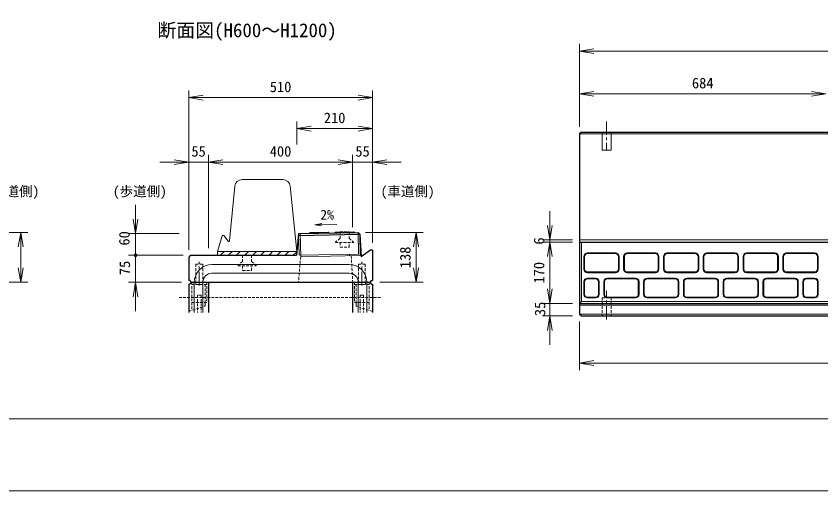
# Model space of a CAD drawing. Units: millimetres at full size, sheet at 1:20. Extents: x 0 to 8400, y 0 to 5940.
# Drawn here: x 3504 to 5737, y 0 to 1318 of the extents above; entities that cross this region are included whole.
import ezdxf
from ezdxf.enums import TextEntityAlignment as Align

# ---------------------------------------------------------------- set-up
doc = ezdxf.new("R2010")
doc.units = ezdxf.units.MM
doc.header["$LTSCALE"] = 20
doc.linetypes.add('USER1', pattern=[3, 1.875, -0.375, 0.375, -0.375])
doc.linetypes.add('USER2', pattern=[0.5625, 0.375, -0.1875])
for name, color, linetype, lineweight in [('0_2', 7, 'Continuous', 13), ('1', 7, 'Continuous', 9), ('ACC(細線）', 4, 'USER2', 13), ('CEN(細線）', 5, 'USER1', 13), ('CON2(細線）', 6, 'Continuous', 13), ('CON（太線）', 1, 'Continuous', 25), ('寸法線', 7, 'Continuous', 9), ('構造物-寸法', 7, 'Continuous', 9)]:
    doc.layers.add(name, color=color, linetype=linetype, lineweight=lineweight)
doc.styles.add('ＭＳ ゴシック', font='')
doc.styles.get('ＭＳ ゴシック').set_extended_font_data('MS Gothic')

# ---------------------------------------------------------------- blocks, each defined once
blk = doc.blocks.new('open_arrow')
at = {"color": 0, "linetype": 'Continuous', "lineweight": -2}
blk.add_lwpolyline([(7.5, 1.25), (0, 0), (7.5, -1.25)], dxfattribs=at)
blk = doc.blocks.new('filled_dot')
at = {"color": 0, "linetype": 'Continuous', "lineweight": -2, "const_width": 1.25}
blk.add_lwpolyline([(-0.625, 0, 1), (0.625, 0, 1)], format="xyb", close=True, dxfattribs=at)

msp = doc.modelspace()

# ---------------------------------------------------------------- linework, layer by layer
at = {"layer": '0_2'}
for p, q in [((4130.7, 864.05), (4244.5, 864.05)), ((4095.6, 694.02), (4110.8, 846.04)), ((4264.41, 846.04), (4282.6, 664.05)), ((4075.13, 707.71), (4062.6, 664.05)), ((4092.03, 692.99), (4079.85, 708.63)), ((4062.6, 664.05), (4062.6, 654.05)), ((4062.6, 664.05), (4282.6, 664.05))]:
    msp.add_line(p, q, dxfattribs=at)
for centre, radius, start, end in [((4130.7, 844.05), 20, 90, 174.28941), ((4244.34, 844.05), 20, 5.71059, 90), ((4077.72, 706.97), 2.7, 37.91649, 164), ((4093.61, 694.22), 2, 217.91649, 354.28941)]:
    msp.add_arc(centre, radius, start, end, dxfattribs=at)
at = {"layer": '1'}
for p, q in [((5067.43, 1010.55), (5067.43, 1240.53)), ((5067.43, 1220.53), (7067.43, 1220.53)), ((5067.43, 1010.55), (5067.43, 1121.88)), ((5067.43, 1101.88), (5750.93, 1101.88)), ((5047.43, 690.55), (4964.84, 690.55)), ((4984.84, 690.55), (4984.84, 520.55)), ((4984.84, 600.55), (4984.84, 405.55)), ((5047.43, 520.55), (4964.84, 520.55)), ((5047.43, 520.55), (4964.84, 520.55)), ((5047.43, 485.55), (4964.84, 485.55)), ((5067.43, 470.55), (5067.43, 334.9)), ((5067.43, 354.9), (7067.43, 354.9))]:
    msp.add_line(p, q, dxfattribs=at)
at = {"layer": 'ACC(細線）', "linetype": 'Continuous'}
for p, q in [((5129.93, 945.55), (5129.93, 995.55)), ((5154.93, 945.55), (5154.93, 995.55)), ((5129.93, 945.55), (5154.93, 945.55))]:
    msp.add_line(p, q, dxfattribs=at)
at = {"layer": 'ACC(細線）'}
for p, q in [((4293.36, 649.74), (4287.26, 579.05)), ((4433.84, 652.41), (4437.82, 579.04)), ((3991.6, 579.04), (3991.6, 523.04)), ((4032.6, 579.04), (3991.6, 579.04)), ((4032.6, 573.04), (3991.6, 573.04)), ((4002.1, 579.04), (4002.1, 573.04)), ((4022.1, 579.04), (4022.1, 573.04)), ((4028.1, 573.04), (4028.1, 523.04)), ((4032.6, 579.04), (4032.6, 523.04)), ((4442.6, 579.04), (4442.6, 523.04)), ((4442.6, 579.04), (4483.6, 579.04)), ((4442.6, 573.04), (4483.6, 573.04)), ((4447.1, 573.04), (4447.1, 523.04)), ((4453.1, 579.04), (4453.1, 573.04)), ((4473.1, 579.04), (4473.1, 573.04)), ((4483.6, 579.04), (4483.6, 523.04)), ((4017.1, 543.04), (4007.1, 543.04)), ((4007.1, 543.04), (4007.1, 495.32)), ((4017.1, 543.04), (4017.1, 495.32)), ((4458.1, 543.04), (4468.1, 543.04)), ((4458.1, 543.04), (4458.1, 495.32)), ((4468.1, 543.04), (4468.1, 495.32)), ((3991.6, 523.04), (3991.6, 501.01)), ((4032.6, 523.04), (3991.6, 523.04)), ((4028.1, 515.21), (4028.1, 523.04)), ((4442.6, 523.04), (4483.6, 523.04)), ((4447.1, 515.21), (4447.1, 523.04)), ((4483.6, 523.04), (4483.6, 501.01)), ((5129.93, 535.55), (5129.93, 485.55)), ((5129.93, 535.55), (5154.93, 535.55)), ((5154.93, 535.55), (5154.93, 485.55)), ((3982.6, 498.04), (4026.04, 512.37)), ((4492.6, 498.04), (4449.16, 512.37))]:
    msp.add_line(p, q, dxfattribs=at)
at = {"layer": 'ACC(細線）', "lineweight": 9}
for p, q in [((4002.6, 629.04), (4021.6, 629.04)), ((4002.6, 629.04), (4002.6, 579.04)), ((4021.6, 629.04), (4021.6, 579.04)), ((4453.6, 629.04), (4472.6, 629.04)), ((4453.6, 629.04), (4453.6, 579.04)), ((4472.6, 629.04), (4472.6, 579.04))]:
    msp.add_line(p, q, dxfattribs=at)
at = {"layer": 'ACC(細線）'}
for centre, start, end in [((4025.1, 515.21), 288.24585, 0), ((4450.1, 515.21), 180, 251.75415)]:
    msp.add_arc(centre, 3, start, end, dxfattribs=at)
at = {"layer": 'CEN(細線）'}
for p, q in [((5142.43, 1025.55), (5142.43, 945.55)), ((5142.43, 475.55), (5142.43, 555.55))]:
    msp.add_line(p, q, dxfattribs=at)
at = {"layer": 'CON2(細線）'}
for p, q in [((5067.43, 990.55), (7067.43, 990.55)), ((5072.43, 690.54), (5072.43, 525.55)), ((4047.1, 628.04), (4428.1, 628.04)), ((4047.1, 604.04), (4428.1, 604.04)), ((3998.1, 579.04), (3998.1, 495.32)), ((4022.1, 579.04), (4022.1, 495.32)), ((4453.1, 579.04), (4453.1, 495.32)), ((4477.1, 579.04), (4477.1, 495.32)), ((5072.43, 525.55), (5067.43, 520.55)), ((5072.43, 525.55), (7062.43, 525.55)), ((5067.43, 490.55), (7067.43, 490.55))]:
    msp.add_line(p, q, dxfattribs=at)
at = {"layer": 'CON2(細線）', "color": 2}
msp.add_line((5067.43, 696.54), (7067.43, 696.54), dxfattribs=at)
at = {"layer": 'CON2(細線）'}
for centre, radius, start, end in [((4047.1, 579.04), 49, 90, 180), ((4428.1, 579.04), 49, 0, 90), ((4047.1, 579.04), 25, 90, 180), ((4428.1, 579.04), 25, 0, 90)]:
    msp.add_arc(centre, radius, start, end, dxfattribs=at)
at = {"layer": 'CON（太線）'}
for p, q in [((5072.43, 995.55), (5067.43, 990.55)), ((5067.43, 990.55), (5067.43, 490.55)), ((5072.43, 995.55), (7062.43, 995.55)), ((4287.61, 714.14), (4452.89, 717.29)), ((4319.6, 716.75), (4370.6, 717.72)), ((4389.6, 718.08), (4440.6, 719.06)), ((4452.89, 717.29), (4457.9, 712.29)), ((4287.61, 714.14), (4281.61, 654.05)), ((4457.9, 712.29), (4461.54, 649.8)), ((5067.43, 690.54), (7067.43, 690.54)), ((3987.6, 654.04), (3982.6, 649.04)), ((3982.6, 649.04), (3982.6, 584.04)), ((3987.6, 654.04), (4281.61, 654.04)), ((4461.34, 653.32), (4463.06, 650.86)), ((4487.6, 668.05), (4461.54, 649.8)), ((4492.6, 668.05), (4487.6, 668.05)), ((4492.6, 668.05), (4492.6, 584.04)), ((3986.6, 584.04), (3982.6, 584.04)), ((3986.6, 584.04), (3988.6, 579.04)), ((4488.6, 584.04), (4486.6, 579.04)), ((4488.6, 584.04), (4492.6, 584.04)), ((3986.6, 574.04), (3982.6, 574.04)), ((3982.6, 574.04), (3982.6, 495.32)), ((3988.6, 579.04), (3986.6, 574.04)), ((3988.6, 579.04), (4037.6, 579.04)), ((3988.6, 579.04), (4037.6, 579.04)), ((3988.6, 579.04), (4486.6, 579.04)), ((4037.6, 579.04), (4037.6, 495.32)), ((4437.6, 579.04), (4486.6, 579.04)), ((4437.6, 579.04), (4437.6, 495.32)), ((4437.6, 579.04), (4486.6, 579.04)), ((4486.6, 579.04), (4488.6, 574.04)), ((4486.6, 579.04), (4488.6, 574.04)), ((4488.6, 574.04), (4492.6, 574.04)), ((4488.6, 574.04), (4492.6, 574.04)), ((4492.6, 574.04), (4492.6, 495.32)), ((5067.43, 520.55), (7067.43, 520.55)), ((5067.43, 490.55), (5072.43, 485.55)), ((5072.43, 485.55), (7062.43, 485.55))]:
    msp.add_line(p, q, dxfattribs=at)
at = {"layer": 'CON（太線）', "color": 2}
msp.add_line((4287.1, 709.04), (4457.9, 712.29), dxfattribs=at)
at = {"layer": '寸法線'}
for p, q in [((4984.84, 776.54), (4984.84, 610.54)), ((4352.18, 742.11), (4332.25, 738.39)), ((4332.25, 738.39), (4394.16, 739.57)), ((4332.25, 738.39), (4352.31, 735.44)), ((5047.43, 696.54), (4964.84, 696.54)), ((5047.43, 690.54), (4964.84, 690.54))]:
    msp.add_line(p, q, dxfattribs=at)
at = {"layer": '構造物-寸法'}
for p, q in [((3982.6, 669.04), (3982.6, 1111.37)), ((4492.6, 688.05), (4492.6, 1111.37)), ((4492.6, 1091.37), (3982.6, 1091.37)), ((4282.6, 961.02), (4282.6, 1025.37)), ((4492.6, 1005.37), (4282.6, 1005.37)), ((4492.6, 819.55), (4492.6, 1025.37)), ((3982.6, 669.04), (3982.6, 932.42)), ((4037.6, 674.04), (4037.6, 932.42)), ((4037.6, 674.04), (4037.6, 932.42)), ((4437.6, 739), (4437.6, 932.42)), ((4437.6, 731.9), (4437.6, 932.42)), ((4492.6, 688.05), (4492.6, 932.42)), ((4117.6, 912.42), (3902.6, 912.42)), ((4437.6, 912.42), (4037.6, 912.42)), ((4357.6, 912.42), (4572.6, 912.42)), ((3835.19, 654.04), (3835.19, 794.14)), ((3375.68, 717.29), (3536.35, 717.29)), ((3516.35, 717.29), (3516.35, 579.04)), ((4472.89, 717.29), (4633.56, 717.29)), ((4613.56, 717.29), (4613.56, 579.04)), ((3956.16, 714.14), (3815.19, 714.14)), ((3967.6, 654.04), (3815.19, 654.04)), ((3967.6, 654.04), (3815.19, 654.04)), ((3835.19, 654.04), (3835.19, 499.04)), ((4070.78, 654.05), (4080.78, 664.05)), ((4093.23, 654.05), (4103.23, 664.05)), ((4115.68, 654.05), (4125.68, 664.05)), ((4138.13, 654.05), (4148.13, 664.05)), ((4160.58, 654.05), (4170.58, 664.05)), ((4183.03, 654.05), (4193.03, 664.05)), ((4205.48, 654.05), (4209.8, 658.37)), ((4209.8, 658.37), (4215.48, 664.05)), ((4227.93, 654.05), (4237.93, 664.05)), ((4250.38, 654.05), (4260.38, 664.05)), ((4272.83, 654.05), (4282.58, 663.79)), ((5079.18, 650.55), (5079.18, 615.55)), ((5081.18, 650.55), (5081.18, 615.55)), ((5167.18, 660.55), (5089.18, 660.55)), ((5167.18, 658.55), (5089.18, 658.55)), ((5175.18, 615.55), (5175.18, 650.55)), ((5177.18, 615.55), (5177.18, 650.55)), ((5189.68, 650.55), (5189.68, 615.55)), ((5191.68, 650.55), (5191.68, 615.55)), ((5277.68, 660.55), (5199.68, 660.55)), ((5277.68, 658.55), (5199.68, 658.55)), ((5285.68, 615.55), (5285.68, 650.55)), ((5287.68, 615.55), (5287.68, 650.55)), ((5300.18, 650.55), (5300.18, 615.55)), ((5302.18, 650.55), (5302.18, 615.55)), ((5388.18, 660.55), (5310.18, 660.55)), ((5388.18, 658.55), (5310.18, 658.55)), ((5396.18, 615.55), (5396.18, 650.55)), ((5398.18, 615.55), (5398.18, 650.55)), ((5410.68, 650.55), (5410.68, 615.55)), ((5412.68, 650.55), (5412.68, 615.55)), ((5498.68, 660.55), (5420.68, 660.55)), ((5498.68, 658.55), (5420.68, 658.55)), ((5506.68, 615.55), (5506.68, 650.55)), ((5508.68, 615.55), (5508.68, 650.55)), ((5521.18, 650.55), (5521.18, 615.55)), ((5523.18, 650.55), (5523.18, 615.55)), ((5609.18, 660.55), (5531.18, 660.55)), ((5609.18, 658.55), (5531.18, 658.55)), ((5617.18, 615.55), (5617.18, 650.55)), ((5619.18, 615.55), (5619.18, 650.55)), ((5631.68, 650.55), (5631.68, 615.55)), ((5633.68, 650.55), (5633.68, 615.55)), ((5719.68, 660.55), (5641.68, 660.55)), ((5719.68, 658.55), (5641.68, 658.55)), ((5727.68, 615.55), (5727.68, 650.55)), ((5729.68, 615.55), (5729.68, 650.55)), ((5089.18, 607.55), (5167.18, 607.55)), ((5089.18, 605.55), (5167.18, 605.55)), ((5199.68, 607.55), (5277.68, 607.55)), ((5199.68, 605.55), (5277.68, 605.55)), ((5310.18, 607.55), (5388.18, 607.55)), ((5310.18, 605.55), (5388.18, 605.55)), ((5420.68, 607.55), (5498.68, 607.55)), ((5420.68, 605.55), (5498.68, 605.55)), ((5531.18, 607.55), (5609.18, 607.55)), ((5531.18, 605.55), (5609.18, 605.55)), ((5641.68, 607.55), (5719.68, 607.55)), ((5641.68, 605.55), (5719.68, 605.55)), ((5111.93, 590.55), (5089.18, 590.55)), ((5111.93, 588.55), (5089.18, 588.55)), ((5222.43, 590.55), (5144.43, 590.55)), ((5222.43, 588.55), (5144.43, 588.55)), ((5332.93, 590.55), (5254.93, 590.55)), ((5332.93, 588.55), (5254.93, 588.55)), ((5443.43, 590.55), (5365.43, 590.55)), ((5443.43, 588.55), (5365.43, 588.55)), ((5553.93, 590.55), (5475.93, 590.55)), ((5553.93, 588.55), (5475.93, 588.55)), ((5664.43, 590.55), (5586.43, 590.55)), ((5664.43, 588.55), (5586.43, 588.55)), ((5719.68, 590.55), (5696.93, 590.55)), ((5719.68, 588.55), (5696.93, 588.55)), ((3415.39, 579.04), (3536.35, 579.04)), ((3962.6, 579.04), (3815.19, 579.04)), ((4512.6, 579.04), (4633.56, 579.04)), ((5079.18, 580.55), (5079.18, 545.55)), ((5081.18, 580.55), (5081.18, 545.55)), ((5119.93, 545.55), (5119.93, 580.55)), ((5121.93, 545.55), (5121.93, 580.55)), ((5134.43, 580.55), (5134.43, 545.55)), ((5136.43, 580.55), (5136.43, 545.55)), ((5230.43, 545.55), (5230.43, 580.55)), ((5232.43, 545.55), (5232.43, 580.55)), ((5244.93, 580.55), (5244.93, 545.55)), ((5246.93, 580.55), (5246.93, 545.55)), ((5340.93, 545.55), (5340.93, 580.55)), ((5342.93, 545.55), (5342.93, 580.55)), ((5355.43, 580.55), (5355.43, 545.55)), ((5357.43, 580.55), (5357.43, 545.55)), ((5451.43, 545.55), (5451.43, 580.55)), ((5453.43, 545.55), (5453.43, 580.55)), ((5465.93, 580.55), (5465.93, 545.55)), ((5467.93, 580.55), (5467.93, 545.55)), ((5561.93, 545.55), (5561.93, 580.55)), ((5563.93, 545.55), (5563.93, 580.55)), ((5576.43, 580.55), (5576.43, 545.55)), ((5578.43, 580.55), (5578.43, 545.55)), ((5672.43, 545.55), (5672.43, 580.55)), ((5674.43, 545.55), (5674.43, 580.55)), ((5686.93, 580.55), (5686.93, 545.55)), ((5688.93, 580.55), (5688.93, 545.55)), ((5727.68, 545.55), (5727.68, 580.55)), ((5729.68, 545.55), (5729.68, 580.55)), ((5089.18, 537.55), (5111.93, 537.55)), ((5144.43, 537.55), (5222.43, 537.55)), ((5254.93, 537.55), (5332.93, 537.55)), ((5365.43, 537.55), (5443.43, 537.55)), ((5475.93, 537.55), (5553.93, 537.55)), ((5586.43, 537.55), (5664.43, 537.55)), ((5696.93, 537.55), (5719.68, 537.55)), ((5067.43, 515.08), (7067.43, 515.08)), ((5089.18, 535.55), (5111.93, 535.55)), ((5144.43, 535.55), (5222.43, 535.55)), ((5254.93, 535.55), (5332.93, 535.55)), ((5365.43, 535.55), (5443.43, 535.55)), ((5475.93, 535.55), (5553.93, 535.55)), ((5586.43, 535.55), (5664.43, 535.55)), ((5696.93, 535.55), (5719.68, 535.55))]:
    msp.add_line(p, q, dxfattribs=at)
at = {"layer": '構造物-寸法', "color": 1}
for p, q in [((4317.6, 714.71), (4319.6, 716.75)), ((4370.6, 717.72), (4372.6, 715.76)), ((4387.6, 716.05), (4389.6, 718.08)), ((4440.6, 719.06), (4443.55, 717.11))]:
    msp.add_line(p, q, dxfattribs=at)
at = {"layer": '構造物-寸法', "linetype": 'USER2', "lineweight": 13}
for p, q in [((4402.6, 718.57), (4427.6, 718.57)), ((4402.6, 718.57), (4402.6, 701.07)), ((4427.6, 718.57), (4427.6, 701.07)), ((4402.6, 701.07), (4390.1, 690.07)), ((4427.6, 701.07), (4440.1, 690.07)), ((4390.1, 690.07), (4390.1, 689.07)), ((4390.1, 689.07), (4440.1, 689.07)), ((4402.6, 689.07), (4402.6, 676.07)), ((4402.6, 676.07), (4427.6, 676.07)), ((4427.6, 676.07), (4427.6, 689.07)), ((4440.1, 690.07), (4440.1, 689.07)), ((4132.3, 654.04), (4157.3, 654.04)), ((4132.3, 654.04), (4132.3, 636.54)), ((4157.3, 654.04), (4157.3, 636.54)), ((4132.3, 636.54), (4119.8, 625.54)), ((4119.8, 625.54), (4119.8, 624.54)), ((4157.3, 636.54), (4169.8, 625.54)), ((4169.8, 625.54), (4169.8, 624.54)), ((4119.8, 624.54), (4169.8, 624.54)), ((4132.3, 624.54), (4132.3, 611.54)), ((4132.3, 611.54), (4157.3, 611.54)), ((4157.3, 611.54), (4157.3, 624.54)), ((3955.94, 537.01), (4516.21, 537.01))]:
    msp.add_line(p, q, dxfattribs=at)
at = {"layer": '構造物-寸法', "color": 4}
for p, q in [((4453.11, 717.29), (4454.25, 657.3)), ((4287.64, 714.14), (4288.78, 654.15)), ((4292.14, 714.23), (4293.36, 649.74)), ((4457.7, 712.49), (4458.83, 652.89)), ((4288.78, 654.15), (4454.25, 657.3)), ((4293.36, 649.74), (4458.83, 652.89)), ((4428.75, 656.82), (4428.84, 652.32))]:
    msp.add_line(p, q, dxfattribs=at)
at = {"layer": '構造物-寸法', "linetype": 'USER1'}
for p, q in [((4012.1, 570.47), (4012.1, 635.66)), ((4463.1, 570.47), (4463.1, 635.66))]:
    msp.add_line(p, q, dxfattribs=at)
at = {"layer": '構造物-寸法', "color": 2}
msp.add_lwpolyline([(0, 5940), (0, 0), (8400, 0), (8400, 5940)], close=True, dxfattribs=at)
at = {"layer": '構造物-寸法'}
msp.add_lwpolyline([(200, 5740), (200, 200), (8200, 200), (8200, 5740)], close=True, dxfattribs=at)
for centre, radius, start, end in [((5089.18, 650.55), 10, 90, 180), ((5089.18, 650.55), 8, 90, 180), ((5167.18, 650.55), 10, 0, 90), ((5167.18, 650.55), 8, 0, 90), ((5199.68, 650.55), 10, 90, 180), ((5199.68, 650.55), 8, 90, 180), ((5277.68, 650.55), 10, 0, 90), ((5277.68, 650.55), 8, 0, 90), ((5310.18, 650.55), 10, 90, 180), ((5310.18, 650.55), 8, 90, 180), ((5388.18, 650.55), 10, 0, 90), ((5388.18, 650.55), 8, 359.99997, 89.99997), ((5420.68, 650.55), 10, 90, 180), ((5420.68, 650.55), 8, 90, 180), ((5498.68, 650.55), 10, 0, 90), ((5498.68, 650.55), 8, 359.99997, 89.99997), ((5531.18, 650.55), 10, 90, 180), ((5531.18, 650.55), 8, 90, 180), ((5609.18, 650.55), 10, 0, 90), ((5609.18, 650.55), 8, 359.99997, 89.99997), ((5641.68, 650.55), 10, 90, 180), ((5641.68, 650.55), 8, 90, 180), ((5719.68, 650.55), 10, 0, 90), ((5719.68, 650.55), 8, 0, 90), ((5089.18, 615.55), 10, 180, 270), ((5089.18, 615.55), 8, 180.00002, 270.00002), ((5167.18, 615.55), 10, 270, 360), ((5167.18, 615.55), 8, 270, 360), ((5199.68, 615.55), 10, 180.00003, 270.00003), ((5199.68, 615.55), 8, 180, 270), ((5277.68, 615.55), 10, 270, 360), ((5277.68, 615.55), 8, 270, 360), ((5310.18, 615.55), 10, 180, 270), ((5310.18, 615.55), 8, 180, 270), ((5388.18, 615.55), 10, 270, 360), ((5388.18, 615.55), 8, 270, 360), ((5420.68, 615.55), 10, 180, 270), ((5420.68, 615.55), 8, 180, 270), ((5498.68, 615.55), 10, 270, 360), ((5498.68, 615.55), 8, 270, 360), ((5531.18, 615.55), 10, 180, 270), ((5531.18, 615.55), 8, 180, 270), ((5609.18, 615.55), 10, 270, 360), ((5609.18, 615.55), 8, 270, 360), ((5641.68, 615.55), 10, 180.00003, 270.00003), ((5641.68, 615.55), 8, 180, 270), ((5719.68, 615.55), 10, 270, 360), ((5719.68, 615.55), 8, 270, 360), ((5089.18, 580.55), 10, 90, 180), ((5089.18, 580.55), 8, 90, 180), ((5111.93, 580.55), 10, 0.00002, 90.00002), ((5111.93, 580.55), 8, 359.99998, 89.99998), ((5144.43, 580.55), 10, 90, 180), ((5144.43, 580.55), 8, 90, 180), ((5222.43, 580.55), 10, 0, 90), ((5222.43, 580.55), 8, 359.99997, 89.99997), ((5254.93, 580.55), 10, 90, 180), ((5254.93, 580.55), 8, 90, 180), ((5332.93, 580.55), 10, 0, 90), ((5332.93, 580.55), 8, 0, 90), ((5365.43, 580.55), 10, 90, 180), ((5365.43, 580.55), 8, 90, 180), ((5443.43, 580.55), 10, 0, 90), ((5443.43, 580.55), 8, 0, 90), ((5475.93, 580.55), 10, 90, 180), ((5475.93, 580.55), 8, 90, 180), ((5553.93, 580.55), 10, 0, 90), ((5553.93, 580.55), 8, 359.99997, 89.99997), ((5586.43, 580.55), 10, 90, 180), ((5586.43, 580.55), 8, 90, 180), ((5664.43, 580.55), 10, 0.00003, 90.00003), ((5664.43, 580.55), 8, 0, 90), ((5696.93, 580.55), 10, 90, 180), ((5696.93, 580.55), 8, 90, 180), ((5719.68, 580.55), 10, 0, 90), ((5719.68, 580.55), 8, 0, 90), ((5089.18, 545.55), 10, 180, 270), ((5089.18, 545.55), 8, 180.00002, 270.00002), ((5111.93, 545.55), 10, 270, 0), ((5111.93, 545.55), 8, 270, 360), ((5144.43, 545.55), 10, 180, 270), ((5144.43, 545.55), 8, 180, 270), ((5222.43, 545.55), 10, 270, 0), ((5222.43, 545.55), 8, 270, 360), ((5254.93, 545.55), 10, 180, 270), ((5254.93, 545.55), 8, 180, 270), ((5332.93, 545.55), 10, 270, 0), ((5332.93, 545.55), 8, 270, 0), ((5365.43, 545.55), 10, 180, 270), ((5365.43, 545.55), 8, 180, 270), ((5443.43, 545.55), 10, 270, 0), ((5443.43, 545.55), 8, 270, 360), ((5475.93, 545.55), 10, 180, 270), ((5475.93, 545.55), 8, 180, 270), ((5553.93, 545.55), 10, 270, 0), ((5553.93, 545.55), 8, 270, 0), ((5586.43, 545.55), 10, 180, 270), ((5586.43, 545.55), 8, 180, 270), ((5664.43, 545.55), 10, 270, 0), ((5664.43, 545.55), 8, 270, 0), ((5696.93, 545.55), 10, 180, 270), ((5696.93, 545.55), 8, 180, 270), ((5719.68, 545.55), 10, 270, 0), ((5719.68, 545.55), 8, 270, 0)]:
    msp.add_arc(centre, radius, start, end, dxfattribs=at)

# ---------------------------------------------------------------- block references
at = {"layer": '1', "xscale": 5.33, "yscale": 5.33}
for p in [(5067.43, 1220.53), (5067.43, 1101.88), (5067.43, 354.9)]:
    msp.add_blockref('open_arrow', p, dxfattribs=at)
for p, rotation in [((5750.93, 1101.88), 180), ((4984.84, 690.55), 270), ((4984.84, 520.55), 90), ((4984.84, 520.55), 90), ((4984.84, 485.55), 270)]:
    msp.add_blockref('open_arrow', p, dxfattribs=dict(at, rotation=rotation))
at = {"layer": '寸法線', "xscale": 5.33, "yscale": 5.33}
for p, rotation in [((4984.84, 696.54), 90), ((4984.84, 690.54), 270)]:
    msp.add_blockref('open_arrow', p, dxfattribs=dict(at, rotation=rotation))
at = {"layer": '構造物-寸法', "xscale": 5.33, "yscale": 5.33}
for p in [(3982.6, 1091.37), (4282.6, 1005.37), (4037.6, 912.42), (4037.6, 912.42), (4492.6, 912.42)]:
    msp.add_blockref('open_arrow', p, dxfattribs=at)
at = {"layer": '構造物-寸法'}
for name, p, xscale, yscale, rotation in [('open_arrow', (4492.6, 1091.37), 5.33, 5.33, 180), ('open_arrow', (4492.6, 1005.37), 5.33, 5.33, 180), ('open_arrow', (3982.6, 912.42), 5.33, 5.33, 180), ('open_arrow', (4437.6, 912.42), 5.33, 5.33, 180), ('open_arrow', (4437.6, 912.42), 5.33, 5.33, 180), ('open_arrow', (3835.19, 714.14), 5.33, 5.33, 90), ('open_arrow', (3516.35, 717.29), 5.33, 5.33, 270), ('open_arrow', (4613.56, 717.29), 5.33, 5.33, 270), ('filled_dot', (3835.19, 654.04), 4, 4, 90), ('filled_dot', (3835.19, 654.04), 4, 4, 270), ('open_arrow', (3516.35, 579.04), 5.33, 5.33, 90), ('open_arrow', (4613.56, 579.04), 5.33, 5.33, 90), ('open_arrow', (3835.19, 579.04), 5.33, 5.33, 270)]:
    msp.add_blockref(name, p, dxfattribs=dict(at, xscale=xscale, yscale=yscale, rotation=rotation))

# ---------------------------------------------------------------- texts
at = {"layer": '1', "style": 'ＭＳ ゴシック'}
msp.add_text('684', height=29.33, dxfattribs=at).set_placement((5409.18, 1131.88), align=Align.MIDDLE_CENTER)
for s, p in [('170', (4954.84, 605.55)), ('35', (4957.61, 505.09))]:
    msp.add_text(s, height=29.33, rotation=90, dxfattribs=at).set_placement(p, align=Align.MIDDLE_CENTER)
at = {"layer": '寸法線', "style": 'ＭＳ ゴシック'}
msp.add_text('断面図(H600～H1200)', height=38.49, dxfattribs=at).set_placement((3895.59, 1247.68), align=Align.BOTTOM_LEFT)
msp.add_text('2%', height=27.49, dxfattribs=at).set_placement((4366.79, 744.55), align=Align.BOTTOM_CENTER)
msp.add_text('6', height=29.33, rotation=90, dxfattribs=at).set_placement((4954.84, 693.54), align=Align.MIDDLE_CENTER)
at = {"layer": '構造物-寸法', "style": 'ＭＳ ゴシック'}
for s, p in [('510', (4237.6, 1121.37)), ('210', (4387.6, 1035.37)), ('55', (4010.1, 942.42)), ('400', (4237.6, 942.42)), ('55', (4465.1, 942.42))]:
    msp.add_text(s, height=29.33, dxfattribs=at).set_placement(p, align=Align.MIDDLE_CENTER)
for s, p in [('(車道側)', (3418.07, 809.31)), ('(歩道側)', (3772.05, 809.31)), ('(車道側)', (4515.27, 809.31))]:
    msp.add_text(s, height=27.49, dxfattribs=at).set_placement(p, align=Align.BOTTOM_LEFT)
for s, p in [('60', (3803.75, 700.88)), ('138', (4583.56, 648.17)), ('75', (3805.19, 618.67))]:
    msp.add_text(s, height=29.33, rotation=90, dxfattribs=at).set_placement(p, align=Align.MIDDLE_CENTER)

doc.saveas('drawing.dxf')
